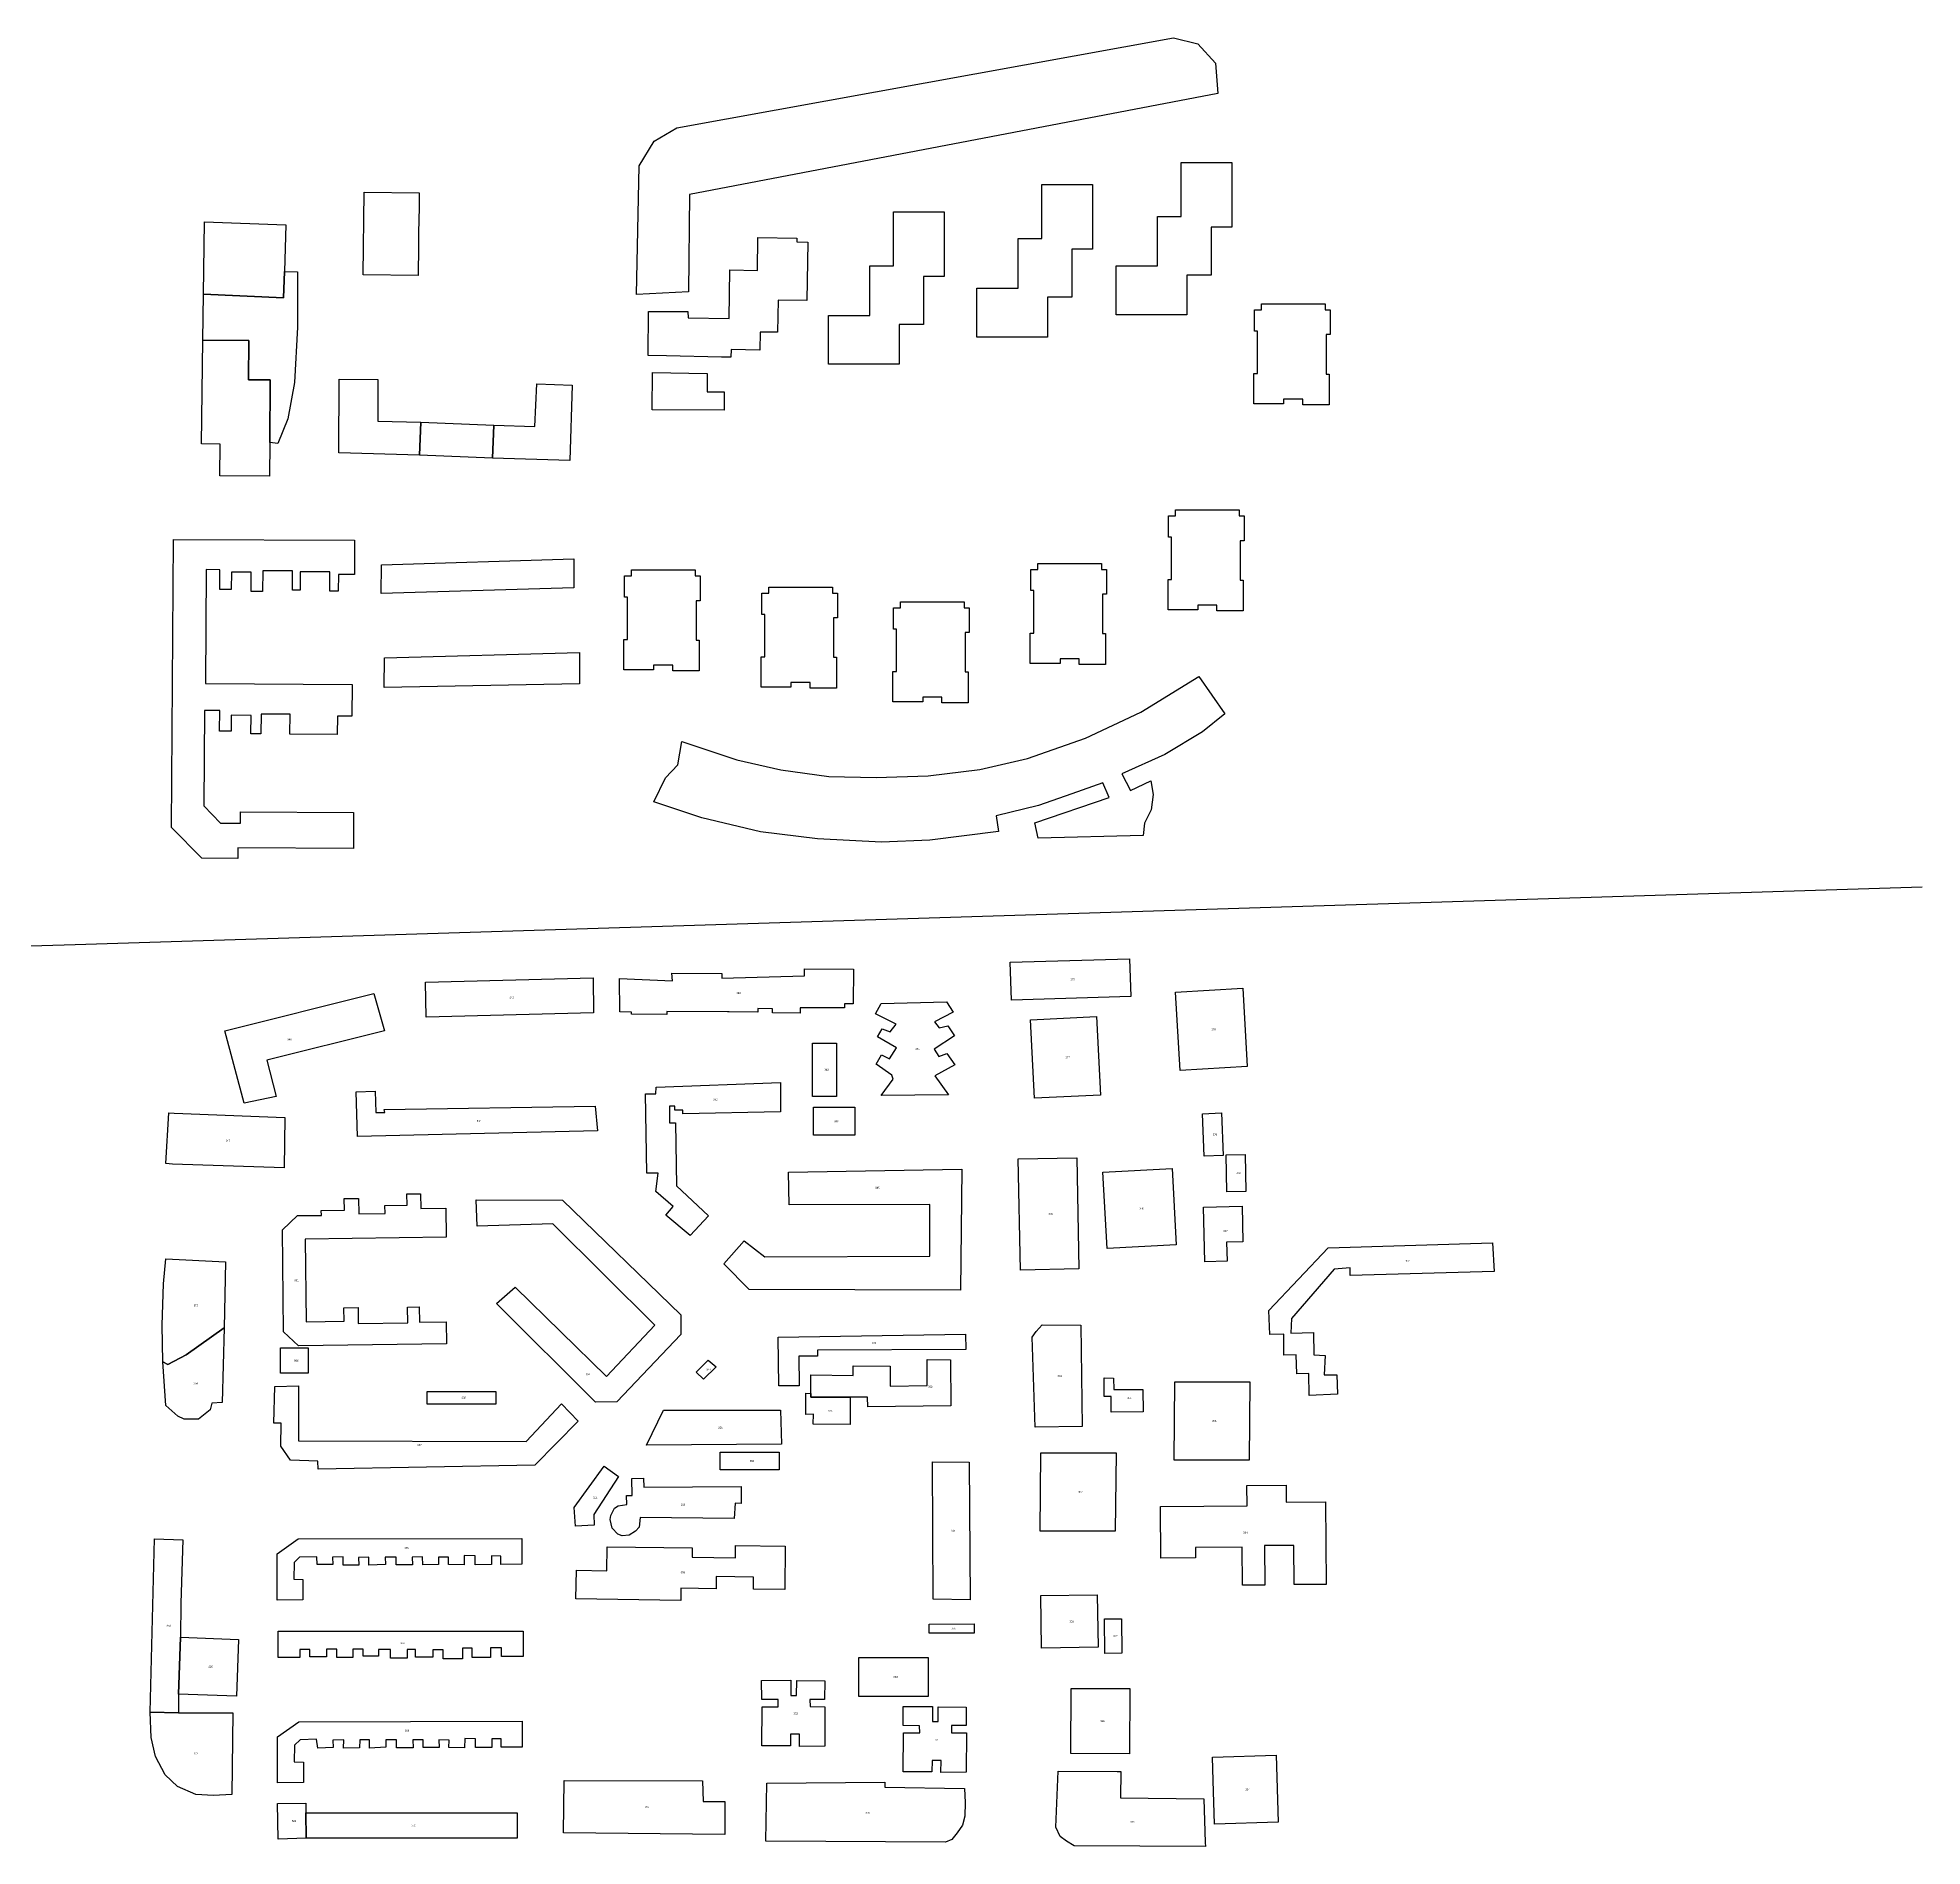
# Model space of a CAD drawing. Header units: inches. Extents: x 446772 to 450278, y 4426030 to 4428716.
# Drawn here: x 449436 to 450278, y 4427810 to 4428619 of the extents above; entities that cross this region are included whole.
import ezdxf

# ---------------------------------------------------------------- set-up
doc = ezdxf.new("R2010")
doc.units = ezdxf.units.IN
doc.header["$MEASUREMENT"] = 0
for name, color, linetype in [('BuildingCreator', 10, 'Continuous'), ('BuildingCreatorAnno', 10, 'Continuous'), ('BuildingNoTex', 10, 'Continuous'), ('Road3D', 10, 'Continuous')]:
    doc.layers.add(name, color=color, linetype=linetype)

msp = doc.modelspace()

# ---------------------------------------------------------------- linework, layer by layer
at = {"layer": 'BuildingCreator'}
for points in [[(449800.39, 4428187.01), (449796.55, 4428187.04), (449796.53, 4428185.15), (449776.65, 4428185.29), (449776.63, 4428182.84), (449764.26, 4428182.93), (449764.27, 4428184.82), (449757.79, 4428184.86), (449757.78, 4428183.3), (449744.89, 4428183.39), (449744.29, 4428183.4), (449717.16, 4428183.58), (449717.15, 4428182.25), (449701.27, 4428182.35), (449701.28, 4428183.35), (449696.16, 4428183.39), (449695.92, 4428198.26), (449719.64, 4428197.33), (449719.4, 4428200.77), (449741.76, 4428200.62), (449741.75, 4428198.51), (449778.62, 4428199.59), (449778.64, 4428202.59), (449800.49, 4428202.44)], [(449871.08, 4428188.71), (449870.59, 4428205.61), (449923.89, 4428207.14), (449924.38, 4428190.24)], [(449609.52, 4428180.98), (449609.29, 4428196.63), (449684.15, 4428198.57), (449684.39, 4428182.92)], [(449946.47, 4428157.23), (449944.44, 4428192.2), (449974.44, 4428193.94), (449976.47, 4428158.96)], [(449528.3, 4428142.66), (449519.64, 4428174.9), (449586.24, 4428191.67), (449590.99, 4428174.87), (449538.41, 4428161.79), (449542.57, 4428145.56)], [(449838.77, 4428176.23), (449842.62, 4428177.2), (449845.58, 4428172.74), (449836.57, 4428166.7), (449838.69, 4428163.46), (449842.19, 4428164.77), (449845.74, 4428159.75), (449836.84, 4428154.82), (449843.01, 4428146.34), (449812.88, 4428145.99), (449818.22, 4428153.28), (449817.64, 4428155.17), (449810.59, 4428159.99), (449813, 4428164.19), (449816.58, 4428162.39), (449819.77, 4428167.37), (449811.27, 4428172.2), (449813.34, 4428175.85), (449816.91, 4428174.49), (449819.58, 4428177.91), (449810.4, 4428182.53), (449812.9, 4428187.17), (449842.09, 4428187.86), (449845.05, 4428183.29), (449836.66, 4428178.91)], [(449881.37, 4428144.78), (449879.65, 4428179.91), (449909.09, 4428181.35), (449910.81, 4428146.22)], [(449782.15, 4428145.64), (449782.15, 4428169.46), (449792.86, 4428169.46), (449792.85, 4428145.63)], [(449767.83, 4428138.78), (449724.3, 4428137.86), (449724.31, 4428139.52), (449720.73, 4428139.54), (449720.74, 4428141.21), (449718.35, 4428141.23), (449718.3, 4428133.79), (449720.94, 4428133.77), (449721.44, 4428105.68), (449735.77, 4428092.27), (449727.56, 4428083.51), (449716.74, 4428092.51), (449719.92, 4428096.48), (449712.2, 4428103.19), (449713.2, 4428111.29), (449708.25, 4428111.32), (449707.63, 4428146.74), (449712.15, 4428146.71), (449712.33, 4428149.8), (449767.92, 4428151.88)], [(449591.09, 4428138.45), (449590.84, 4428139.78), (449685.08, 4428141.26), (449686.11, 4428130.26), (449578.9, 4428127.76), (449578.26, 4428147.63), (449586.8, 4428147.91), (449587.08, 4428138.47)], [(449546.41, 4428136.19), (449546.2, 4428113.69), (449496.19, 4428115.35), (449493.31, 4428115.63), (449494.57, 4428138.29), (449496.99, 4428138.2)], [(449782.68, 4428128.23), (449782.68, 4428140.82), (449801.15, 4428140.81), (449801.15, 4428128.23)], [(449957.17, 4428118.87), (449956.45, 4428137.88), (449964.91, 4428138.21), (449965.63, 4428119.19)], [(449875.06, 4428068), (449874.13, 4428117.74), (449900.28, 4428118.23), (449901.21, 4428068.49)], [(449967.35, 4428102.99), (449967.03, 4428119.52), (449975.52, 4428119.59), (449975.78, 4428103.12)], [(449848.26, 4428059.06), (449753.9, 4428059.25), (449742.53, 4428070.76), (449751.72, 4428081.05), (449760.96, 4428073.87), (449834.64, 4428074.2), (449834.59, 4428097.32), (449771.73, 4428097.09), (449771.5, 4428111.76), (449848.97, 4428113.07)], [(449942.87, 4428113.44), (449944.71, 4428079.27), (449913.82, 4428077.61), (449911.97, 4428111.77)], [(449607.2, 4428095.56), (449618.31, 4428095.71), (449618.49, 4428082.65), (449555.46, 4428081.81), (449555.95, 4428044.9), (449572.92, 4428045.12), (449572.85, 4428051.11), (449579.14, 4428051.2), (449579.24, 4428044.08), (449601.38, 4428044.38), (449601.29, 4428051.42), (449606.51, 4428051.49), (449606.6, 4428044.7), (449618.59, 4428044.86), (449618.72, 4428035.03), (449552.58, 4428034.18), (449545.85, 4428040.35), (449545.39, 4428085.94), (449552.13, 4428092.32), (449562.76, 4428092.44), (449562.73, 4428094.68), (449573.05, 4428094.82), (449572.98, 4428099.93), (449579.41, 4428100.02), (449579.5, 4428093.18), (449591.21, 4428093.34), (449591.16, 4428096.9), (449601.03, 4428097.03), (449600.96, 4428102), (449607.11, 4428102.08)], [(449723.44, 4428047.98), (449723.3, 4428039.23), (449694.78, 4428009.04), (449685.29, 4428008.9), (449641.05, 4428053.02), (449649.35, 4428060.29), (449690.11, 4428020.38), (449711.75, 4428043.37), (449666.11, 4428088.61), (449632.39, 4428087.64), (449631.94, 4428099.39), (449670.47, 4428099.24)], [(449957.44, 4428071.73), (449956.86, 4428096.1), (449974.13, 4428096.51), (449974.51, 4428080.62), (449967.25, 4428080.45), (449967.46, 4428071.97)], [(450086.71, 4428067.32), (450022.48, 4428065.64), (450022.49, 4428069.05), (450015.23, 4428068.46), (449996.19, 4428046.29), (449995.89, 4428039.76), (450006.12, 4428040.06), (450006.26, 4428030.12), (450011.3, 4428029.82), (450010.86, 4428021.22), (450016.49, 4428021.22), (450016.78, 4428012.46), (450004.04, 4428011.87), (450003.89, 4428021.81), (449998.56, 4428021.66), (449998.26, 4428030.12), (449992.78, 4428029.97), (449992.78, 4428039.32), (449986.56, 4428039.17), (449986.04, 4428049.94), (450012.56, 4428077.96), (450086.04, 4428080.17)], [(449502.4, 4428030.17), (449494.2, 4428025.77), (449491.85, 4428026.94), (449491.56, 4428043.37), (449492.15, 4428061.85), (449493.32, 4428072.99), (449519.9, 4428071.74), (449519.4, 4428042.2)], [(449494.2, 4428025.77), (449502.4, 4428030.17), (449519.4, 4428042.2), (449518.45, 4428008.8), (449513.79, 4428008.51), (449513.06, 4428005.45), (449507.81, 4428001.36), (449501.39, 4428001.36), (449498.62, 4428002.67), (449493.23, 4428007.49), (449491.85, 4428026.94)], [(449881.73, 4427997.84), (449880.35, 4428037.96), (449882.13, 4428040.56), (449884.81, 4428043.48), (449902.07, 4428043.31), (449902.76, 4427998.03)], [(449850.52, 4428039.37), (449850.64, 4428032.56), (449784.38, 4428032.16), (449784.37, 4428029.58), (449776.02, 4428029.45), (449776.18, 4428016.31), (449767.18, 4428016.26), (449766.92, 4428038.02)], [(449556.79, 4428021.86), (449544.45, 4428021.86), (449544.45, 4428033.19), (449556.79, 4428033.19)], [(449733.53, 4428019.27), (449730.22, 4428022.41), (449735.6, 4428027.75), (449739.18, 4428024.74)], [(449816.96, 4428016.15), (449833.48, 4428016.46), (449833.39, 4428027.95), (449843.86, 4428027.88), (449844.05, 4428007.24), (449806.91, 4428006.85), (449806.78, 4428011.11), (449799.09, 4428011.11), (449781.42, 4428011.12), (449781.43, 4428012.82), (449781.49, 4428021.12), (449800.42, 4428020.88), (449800.33, 4428025.2), (449816.85, 4428025.09)], [(449916.79, 4428014.55), (449929.74, 4428014.63), (449929.9, 4428004.7), (449915.68, 4428004.46), (449915.6, 4428011.45), (449912.58, 4428011.53), (449912.48, 4428019.77), (449916.76, 4428019.71)], [(449977.36, 4427983.07), (449943.74, 4427983.08), (449944.04, 4428018.08), (449977.67, 4428018.07)], [(449654.19, 4427991.33), (449670.05, 4428008.24), (449677.46, 4428000.38), (449658.13, 4427980.73), (449561.35, 4427978.94), (449561.24, 4427982.54), (449548.9, 4427982.95), (449544.6, 4427989.33), (449544.75, 4427999.56), (449541.49, 4427999.56), (449541.93, 4428015.88), (449552.47, 4428016.18), (449552.47, 4427991.71)], [(449610.02, 4428008.09), (449610.02, 4428013.76), (449640.78, 4428013.76), (449640.78, 4428008.09)], [(449781.42, 4428011.12), (449799.09, 4428011.11), (449799.01, 4427998.93), (449782.48, 4427999.04), (449782.68, 4428003.51), (449779.16, 4428003.37), (449779.18, 4428012.99), (449781.43, 4428012.82)], [(449708.07, 4427989.8), (449715.62, 4428005.42), (449767.84, 4428005.36), (449768.38, 4427990.23)], [(449740.98, 4427978.71), (449740.98, 4427986.57), (449767.36, 4427986.57), (449767.36, 4427978.71)], [(449917.5, 4427951.33), (449883.88, 4427951.34), (449884.18, 4427986.34), (449917.81, 4427986.34)], [(449676.31, 4427953.56), (449675.71, 4427961.86), (449689.13, 4427980.33), (449695.57, 4427975.66), (449684.46, 4427958.75), (449684.6, 4427954)], [(449706.83, 4427970.92), (449750.39, 4427971.21), (449750.32, 4427963.58), (449747.58, 4427963.8), (449747.21, 4427956.9), (449705.27, 4427957.34), (449704.68, 4427953.04), (449703.05, 4427951.26), (449700.23, 4427949.48), (449697.12, 4427949.19), (449695.27, 4427950.01), (449692.76, 4427952.67), (449691.74, 4427956.52), (449692.04, 4427958.33), (449693.73, 4427961.5), (449695.34, 4427962.68), (449699.27, 4427963.2), (449699.12, 4427967.21), (449701.64, 4427967.21), (449701.49, 4427974.77), (449706.63, 4427974.99)], [(449836.16, 4427920.91), (449835.83, 4427982.24), (449852.19, 4427982.13), (449852.6, 4427920.63)], [(449993.86, 4427964.29), (450011.37, 4427964.42), (450011.65, 4427927.48), (449997.39, 4427927.38), (449997.26, 4427944.93), (449984.2, 4427944.84), (449984.33, 4427927.2), (449974.28, 4427927.12), (449974.15, 4427944.2), (449953.29, 4427944.05), (449953.33, 4427939.36), (449937.89, 4427939.24), (449937.71, 4427962.25), (449976.38, 4427962.54), (449976.31, 4427971.76), (449993.8, 4427971.88)], [(449499.83, 4427903.89), (449498.87, 4427878.49), (449498.91, 4427870.07), (449486.25, 4427870.37), (449488.17, 4427947.8), (449500.85, 4427947.48), (449499.99, 4427919.04)], [(449652.31, 4427936.5), (449642.92, 4427936.44), (449642.96, 4427940.13), (449638.72, 4427940.2), (449638.75, 4427936.37), (449631.48, 4427936.26), (449631.41, 4427940.21), (449626.59, 4427940.36), (449626.51, 4427936.19), (449619.53, 4427936.34), (449619.6, 4427939.59), (449615.07, 4427939.71), (449615.14, 4427936.35), (449608.07, 4427936.29), (449607.99, 4427939.79), (449603.39, 4427939.72), (449603.54, 4427936.21), (449596.2, 4427936.17), (449596.2, 4427939.68), (449591.3, 4427939.68), (449591.37, 4427936.39), (449584, 4427936.03), (449584.03, 4427939.64), (449579.33, 4427939.52), (449579.54, 4427936.11), (449572.49, 4427936.06), (449572.56, 4427939.79), (449567.74, 4427939.65), (449567.82, 4427936.36), (449560.81, 4427936.39), (449560.71, 4427939.77), (449553.05, 4427939.66), (449550.57, 4427937.32), (449550.42, 4427929.86), (449554.51, 4427929.72), (449554.51, 4427920.65), (449542.97, 4427920.49), (449542.97, 4427941.1), (449552.46, 4427947.83), (449652.31, 4427948.05)], [(449769.77, 4427925.17), (449755.79, 4427925.36), (449755.86, 4427930.77), (449739.17, 4427930.99), (449739.1, 4427925.58), (449723.44, 4427925.79), (449723.37, 4427920.36), (449676.52, 4427920.99), (449676.7, 4427933.78), (449690.36, 4427933.6), (449690.5, 4427944.3), (449728.49, 4427943.79), (449728.43, 4427939.63), (449747.73, 4427939.38), (449747.8, 4427944.85), (449770.03, 4427944.56)], [(449884.53, 4427899.02), (449884.18, 4427922.51), (449909.42, 4427922.89), (449909.78, 4427899.4)], [(449854.37, 4427909.9), (449854.46, 4427905.75), (449834.34, 4427905.7), (449834.37, 4427909.75)], [(449912.76, 4427896.65), (449912.67, 4427912.05), (449920.25, 4427912.09), (449920.35, 4427896.69)], [(449499.83, 4427903.89), (449525.8, 4427902.92), (449524.85, 4427877.52), (449498.87, 4427878.49)], [(449652.85, 4427895.29), (449643.21, 4427895.3), (449643.21, 4427899.1), (449638.39, 4427899.1), (449638.38, 4427894.85), (449630.2, 4427894.86), (449630.2, 4427898.95), (449625.82, 4427898.95), (449625.82, 4427894.27), (449617.2, 4427894.27), (449617.2, 4427898.22), (449612.52, 4427898.22), (449612.52, 4427895), (449604.78, 4427895), (449604.78, 4427898.36), (449601.02, 4427898.37), (449601.02, 4427894.54), (449593.71, 4427894.54), (449593.72, 4427898.34), (449588.31, 4427898.34), (449588.3, 4427895.34), (449581.36, 4427895.34), (449581.37, 4427898.56), (449576.8, 4427898.56), (449576.8, 4427894.87), (449569.71, 4427894.87), (449569.72, 4427898.6), (449565.04, 4427898.6), (449565.03, 4427895.09), (449557.62, 4427895.09), (449557.63, 4427898.41), (449553.17, 4427898.42), (449553.16, 4427894.83), (449543.47, 4427894.83), (449543.48, 4427906.62), (449652.85, 4427906.55)], [(449802.83, 4427877.37), (449802.83, 4427894.84), (449833.94, 4427894.84), (449833.94, 4427877.36)], [(449772.59, 4427884.68), (449772.55, 4427877.86), (449775.09, 4427877.84), (449775.13, 4427884.46), (449787.68, 4427884.37), (449787.63, 4427876.11), (449781.03, 4427876.1), (449781.09, 4427872.84), (449787.76, 4427872.8), (449787.65, 4427855.24), (449776.37, 4427855.1), (449776.4, 4427860.48), (449772.43, 4427860.5), (449772.32, 4427855.39), (449759.53, 4427855.37), (449759.64, 4427872.78), (449766.87, 4427872.78), (449766.81, 4427876.04), (449759.51, 4427876.09), (449759.4, 4427884.56)], [(449897.59, 4427851.9), (449897.73, 4427881.01), (449924, 4427880.88), (449923.86, 4427851.77)], [(449523.15, 4427870.15), (449522.78, 4427833.54), (449514.5, 4427833.12), (449506.66, 4427833.57), (449498.53, 4427837.22), (449493.02, 4427842.32), (449488.68, 4427850.61), (449486.66, 4427859.04), (449486.25, 4427870.37), (449498.91, 4427870.07)], [(449652.5, 4427854.79), (449643.12, 4427854.72), (449643.15, 4427858.42), (449638.92, 4427858.49), (449638.95, 4427854.65), (449631.68, 4427854.55), (449631.61, 4427858.5), (449626.79, 4427858.64), (449626.71, 4427854.47), (449619.73, 4427854.63), (449619.8, 4427857.88), (449615.26, 4427858), (449615.34, 4427854.64), (449608.26, 4427854.57), (449608.19, 4427858.08), (449603.59, 4427858.01), (449603.74, 4427854.5), (449596.39, 4427854.46), (449596.39, 4427857.97), (449591.5, 4427857.97), (449591.57, 4427854.68), (449584.2, 4427854.32), (449584.27, 4427858.05), (449579.89, 4427857.98), (449579.74, 4427854.39), (449572.69, 4427854.35), (449572.76, 4427858.08), (449567.94, 4427857.93), (449568.01, 4427854.64), (449561.14, 4427854.29), (449560.55, 4427858.24), (449553.25, 4427857.94), (449550.77, 4427855.61), (449550.62, 4427848.15), (449554.71, 4427848), (449554.71, 4427838.94), (449543.17, 4427838.78), (449543.17, 4427859.39), (449552.66, 4427866.12), (449652.5, 4427866.34)], [(449835.83, 4427872.97), (449835.78, 4427866.15), (449838.32, 4427866.14), (449838.37, 4427872.75), (449850.92, 4427872.66), (449850.86, 4427864.4), (449844.27, 4427864.39), (449844.33, 4427861.14), (449851, 4427861.09), (449850.88, 4427843.53), (449839.6, 4427843.4), (449839.64, 4427848.77), (449835.66, 4427848.8), (449835.55, 4427843.68), (449822.76, 4427843.67), (449822.88, 4427861.08), (449830.11, 4427861.08), (449830.05, 4427864.33), (449822.74, 4427864.38), (449822.64, 4427872.86)], [(449961.23, 4427839.82), (449960.94, 4427850.28), (449989.37, 4427851.13), (449990.28, 4427821.23), (449961.84, 4427820.37)], [(449957.61, 4427812.17), (449957.77, 4427810.4), (449899.11, 4427810.69), (449895.72, 4427812.68), (449892.92, 4427814.83), (449890.95, 4427819.03), (449892.03, 4427843.96), (449918.3, 4427843.83), (449919.93, 4427843.78), (449919.85, 4427832.14), (449957, 4427831.62)], [(449742.98, 4427815.64), (449670.87, 4427816.48), (449671.27, 4427839.8), (449733.09, 4427839.73), (449733.31, 4427830.38), (449743.08, 4427830.41)], [(449841.57, 4427812.32), (449761.32, 4427812.76), (449761.72, 4427838.7), (449814.49, 4427839.12), (449814.57, 4427836.92), (449850.15, 4427836.2), (449850.44, 4427830.03), (449850.31, 4427823.96), (449849.22, 4427819.93), (449846.91, 4427816.43), (449844.44, 4427813.47)], [(449543.21, 4427829.52), (449555.77, 4427829.66), (449555.82, 4427825.31), (449555.95, 4427813.99), (449543.39, 4427813.6)], [(449555.82, 4427825.31), (449650.21, 4427825.42), (449650.22, 4427814.1), (449555.95, 4427813.99)]]:
    msp.add_lwpolyline(points, close=True, dxfattribs=at)
at = {"layer": 'BuildingNoTex'}
for points in [[(449726.77, 4428505.27), (449703.57, 4428504.05), (449704.73, 4428561.54), (449711.52, 4428572.67), (449721.58, 4428578.63), (449943.54, 4428618.89), (449954.32, 4428616.14), (449962.28, 4428607.56), (449963.36, 4428593.93), (449727.26, 4428548.82)], [(449960.28, 4428534.25), (449960.28, 4428512.8), (449949.46, 4428512.8), (449949.46, 4428494.97), (449917.88, 4428494.97), (449917.89, 4428516.87), (449936.38, 4428516.87), (449936.38, 4428538.99), (449946.98, 4428538.99), (449946.98, 4428563.15), (449969.53, 4428563.14), (449969.53, 4428534.25)], [(449606.5, 4428549.48), (449606.51, 4428547.8), (449606.43, 4428543.13), (449606.16, 4428531.62), (449606.14, 4428525.86), (449605.98, 4428512.57), (449581.4, 4428512.91), (449581.92, 4428549.83)], [(449907.29, 4428553.22), (449907.29, 4428524.32), (449898.04, 4428524.33), (449898.04, 4428502.88), (449887.21, 4428502.88), (449887.21, 4428485.05), (449855.64, 4428485.05), (449855.64, 4428506.95), (449874.13, 4428506.95), (449874.13, 4428529.07), (449884.73, 4428529.07), (449884.74, 4428553.23)], [(449820.91, 4428472.87), (449789.33, 4428472.87), (449789.33, 4428494.77), (449807.83, 4428494.76), (449807.83, 4428516.89), (449818.43, 4428516.89), (449818.43, 4428541.04), (449840.98, 4428541.04), (449840.98, 4428512.14), (449831.73, 4428512.15), (449831.73, 4428490.7), (449820.91, 4428490.7)], [(449546.91, 4428535.21), (449546.22, 4428514.37), (449545.84, 4428502.65), (449510.06, 4428504.22), (449510.48, 4428536.53)], [(449780.13, 4428527.49), (449779.72, 4428501.36), (449766.85, 4428501.55), (449766.63, 4428487.19), (449758.85, 4428487.31), (449758.73, 4428479.24), (449745.87, 4428479.48), (449745.77, 4428476.1), (449741.54, 4428476.13), (449717.01, 4428476.69), (449708.71, 4428476.87), (449708.92, 4428496.48), (449726.56, 4428496.42), (449726.62, 4428493.62), (449744.9, 4428493.43), (449745.23, 4428515.06), (449757.61, 4428514.87), (449757.84, 4428529.54), (449775.24, 4428529.27), (449775.21, 4428527.57)], [(449552.08, 4428514.17), (449552.04, 4428489.47), (449550.72, 4428464.77), (449547.81, 4428448.49), (449543.25, 4428437.5), (449539.7, 4428437.88), (449539.88, 4428465.88), (449530.2, 4428465.98), (449530.39, 4428483.48), (449509.74, 4428483.7), (449510.06, 4428504.22), (449545.84, 4428502.65), (449546.22, 4428514.37)], [(450011.19, 4428499.91), (450011.19, 4428497.2), (450013.44, 4428497.2), (450013.44, 4428486.14), (450011.64, 4428486.14), (450011.64, 4428468.53), (450012.99, 4428468.53), (450012.99, 4428454.76), (450001.26, 4428454.76), (450001.26, 4428457.24), (449992.7, 4428457.25), (449992.7, 4428455.21), (449979.39, 4428455.22), (449979.39, 4428468.76), (449980.97, 4428468.76), (449980.97, 4428487.73), (449979.62, 4428487.73), (449979.62, 4428497.21), (449982.77, 4428497.21), (449982.77, 4428499.92)], [(449530.2, 4428465.98), (449539.88, 4428465.88), (449539.7, 4428437.88), (449539.54, 4428422.85), (449517.45, 4428423.09), (449517.6, 4428437.25), (449509.24, 4428437.34), (449509.74, 4428483.7), (449530.39, 4428483.48)], [(449588.01, 4428466.15), (449587.94, 4428447.4), (449607.17, 4428447.02), (449606.55, 4428432.3), (449570.51, 4428433.26), (449570.77, 4428466.25)], [(449674.84, 4428463.59), (449673.76, 4428429.92), (449639.27, 4428430.93), (449639.89, 4428445.65), (449658.09, 4428445.14), (449659.01, 4428464.1)], [(449735.19, 4428468.72), (449735.15, 4428460.57), (449742.79, 4428460.55), (449742.77, 4428452.31), (449710.57, 4428452.53), (449710.66, 4428469.28)], [(449639.89, 4428445.65), (449639.27, 4428430.93), (449606.55, 4428432.3), (449607.17, 4428447.02)], [(449972.85, 4428407.81), (449972.85, 4428405.1), (449975.1, 4428405.1), (449975.1, 4428394.04), (449973.3, 4428394.04), (449973.3, 4428376.43), (449974.65, 4428376.43), (449974.65, 4428362.66), (449962.92, 4428362.66), (449962.92, 4428365.15), (449954.35, 4428365.15), (449954.35, 4428363.12), (449941.05, 4428363.12), (449941.05, 4428376.66), (449942.63, 4428376.66), (449942.63, 4428395.63), (449941.28, 4428395.63), (449941.28, 4428405.11), (449944.43, 4428405.11), (449944.43, 4428407.82)], [(449577.62, 4428394.32), (449577.52, 4428378.89), (449570.35, 4428378.94), (449570.3, 4428371.5), (449566.55, 4428371.53), (449566.6, 4428380.07), (449553.29, 4428380.16), (449553.23, 4428371.95), (449549.82, 4428371.97), (449549.88, 4428380.52), (449536.56, 4428380.61), (449536.5, 4428371.28), (449531.38, 4428371.32), (449531.44, 4428379.98), (449522.56, 4428380.03), (449522.51, 4428372.15), (449517.39, 4428372.19), (449517.45, 4428381.07), (449511.3, 4428381.11), (449510.96, 4428330.16), (449576.51, 4428329.73), (449576.41, 4428315.63), (449569.93, 4428315.67), (449569.87, 4428307.46), (449548.7, 4428307.6), (449548.76, 4428316.48), (449535.79, 4428316.56), (449535.73, 4428307.68), (449531.29, 4428307.71), (449531.35, 4428315.93), (449522.47, 4428315.99), (449522.42, 4428308.88), (449517.3, 4428308.92), (449517.36, 4428318.13), (449510.54, 4428318.17), (449510.25, 4428275.44), (449517.71, 4428267.84), (449526.58, 4428267.78), (449526.62, 4428272.89), (449577.15, 4428272.55), (449577.04, 4428256.46), (449525.49, 4428256.8), (449525.45, 4428252.03), (449509.41, 4428252.14), (449495.76, 4428265.88), (449496.63, 4428394.53)], [(449675.62, 4428372.98), (449589.49, 4428370.45), (449589.58, 4428383.22), (449675.54, 4428385.97)], [(449731.98, 4428378.27), (449731.98, 4428367.21), (449730.18, 4428367.21), (449730.17, 4428349.6), (449731.53, 4428349.6), (449731.53, 4428335.83), (449719.8, 4428335.83), (449719.8, 4428338.32), (449711.23, 4428338.32), (449711.23, 4428336.28), (449697.92, 4428336.28), (449697.92, 4428349.83), (449699.5, 4428349.83), (449699.5, 4428368.79), (449698.15, 4428368.79), (449698.15, 4428378.27), (449701.31, 4428378.27), (449701.31, 4428380.98), (449729.72, 4428380.98), (449729.72, 4428378.27)], [(449911.28, 4428383.89), (449911.28, 4428381.18), (449913.54, 4428381.18), (449913.54, 4428370.12), (449911.73, 4428370.12), (449911.73, 4428352.51), (449913.09, 4428352.51), (449913.08, 4428338.74), (449901.36, 4428338.74), (449901.36, 4428341.23), (449892.79, 4428341.23), (449892.79, 4428339.2), (449879.48, 4428339.2), (449879.48, 4428352.74), (449881.06, 4428352.74), (449881.06, 4428371.71), (449879.71, 4428371.71), (449879.71, 4428381.19), (449882.87, 4428381.19), (449882.87, 4428383.9)], [(449791.07, 4428373.3), (449791.07, 4428370.59), (449793.33, 4428370.59), (449793.33, 4428359.53), (449791.52, 4428359.53), (449791.52, 4428341.92), (449792.87, 4428341.92), (449792.87, 4428328.15), (449781.15, 4428328.15), (449781.15, 4428330.64), (449772.58, 4428330.64), (449772.58, 4428328.6), (449759.27, 4428328.61), (449759.27, 4428342.15), (449760.85, 4428342.15), (449760.85, 4428361.11), (449759.5, 4428361.11), (449759.5, 4428370.6), (449762.65, 4428370.6), (449762.65, 4428373.3)], [(449849.94, 4428366.74), (449849.94, 4428364.04), (449852.19, 4428364.04), (449852.19, 4428352.97), (449850.39, 4428352.97), (449850.39, 4428335.36), (449851.74, 4428335.36), (449851.74, 4428321.59), (449840.01, 4428321.6), (449840.01, 4428324.08), (449831.44, 4428324.08), (449831.44, 4428322.05), (449818.14, 4428322.05), (449818.14, 4428335.59), (449819.72, 4428335.59), (449819.72, 4428354.56), (449818.36, 4428354.56), (449818.36, 4428364.04), (449821.52, 4428364.04), (449821.52, 4428366.75)], [(449678.07, 4428330.01), (449590.83, 4428328.37), (449590.92, 4428341.69), (449678.16, 4428344.11)], [(449920.47, 4428289.8), (449924.3, 4428282.43), (449933.44, 4428286.72), (449934.42, 4428280.65), (449933.49, 4428273.8), (449930.61, 4428267.82), (449929.95, 4428262.32), (449883.07, 4428261.01), (449881.48, 4428267.96), (449914.71, 4428279.17), (449911.93, 4428285.81), (449898.05, 4428280.84), (449883.14, 4428275.71), (449864.2, 4428271.11), (449865.35, 4428264.01), (449834.68, 4428260.13), (449813.03, 4428259.2), (449784.49, 4428260.69), (449758.91, 4428263.87), (449732.69, 4428270.15), (449711.34, 4428277.25), (449716.52, 4428288.02), (449722.08, 4428293.89), (449723.85, 4428304.32), (449748.32, 4428296.08), (449767.99, 4428291.63), (449789.55, 4428288.7), (449810.65, 4428288.12), (449833.94, 4428288.92), (449856.91, 4428291.8), (449878.21, 4428296.73), (449904.2, 4428305.73), (449928.96, 4428317.4), (449954.84, 4428333.38), (449966.38, 4428316.63), (449956.41, 4428308.61), (449939.64, 4428298.41)]]:
    msp.add_lwpolyline(points, close=True, dxfattribs=at)
at = {"layer": 'Road3D'}
for p, q in [((449452.76, 4428213.52, 50), (450278.07, 4428239.29, 50)), ((448829.78, 4428194.07, 50), (449452.76, 4428213.52, 50))]:
    msp.add_line(p, q, dxfattribs=at)

# ---------------------------------------------------------------- texts
at = {"layer": 'BuildingCreatorAnno', "color": 7}
for s, p in [('379', (449897.49, 4428197.5)), ('343', (449646.84, 4428189.35)), ('340', (449748.22, 4428191.43)), ('346', (449547.44, 4428170.67)), ('378', (449960.46, 4428175.16)), ('341', (449828.14, 4428166.43)), ('377', (449895.23, 4428162.64)), ('348', (449787.5, 4428157.12)), ('342', (449737.77, 4428143.78)), ('344', (449632.17, 4428134.23)), ('349', (449791.92, 4428134.1)), ('347', (449520.1, 4428125.45)), ('376', (449961.04, 4428128.11)), ('338', (449971.42, 4428110.89)), ('345', (449810.24, 4428104.36)), ('339', (449887.67, 4428092.69)), ('336', (449928.34, 4428095.1)), ('337', (449965.76, 4428085.04)), ('352', (450046.94, 4428071.7)), ('351', (449550.66, 4428063.01)), ('353', (449505.71, 4428051.78)), ('374', (449808.77, 4428034.99)), ('508', (449550.62, 4428027.1)), ('354', (449505.62, 4428016.88)), ('350', (449680.87, 4428021.02)), ('509', (449734.65, 4428023.12)), ('331', (449891.68, 4428020.25)), ('358', (449625.4, 4428010.51)), ('502', (449833.84, 4428015.43)), ('355', (449922.71, 4428010.31)), ('373', (449789.1, 4428004.63)), ('356', (449960.7, 4428000.15)), ('359', (449740.06, 4427997.1)), ('357', (449605.62, 4427989.37)), ('360', (449754.17, 4427982.22)), ('511', (449684.16, 4427965.83)), ('362', (449900.84, 4427968.42)), ('363', (449723.39, 4427962.68)), ('361', (449844.19, 4427951.03)), ('364', (449974.64, 4427950.21)), ('365', (449599.84, 4427943.38)), ('366', (449723.28, 4427932.47)), ('333', (449493.55, 4427908.56)), ('375', (449844.38, 4427907.35)), ('326', (449896.98, 4427910.53)), ('367', (449598.16, 4427900.79)), ('327', (449916.51, 4427903.95)), ('325', (449512.34, 4427890.28)), ('368', (449818.39, 4427885.68)), ('372', (449773.68, 4427869.29)), ('328', (449910.79, 4427865.97)), ('369', (449600.04, 4427861.66)), ('371', (449836.92, 4427857.58)), ('332', (449505.72, 4427851.47)), ('334', (449975.6, 4427835.33)), ('329', (449707.06, 4427827.5)), ('370', (449805.93, 4427824.97)), ('501', (449549.58, 4427821.27)), ('330', (449603.05, 4427819.28)), ('335', (449924.19, 4427820.93))]:
    msp.add_text(s, height=0.847, dxfattribs=at).set_placement(p)

doc.saveas('drawing.dxf')
